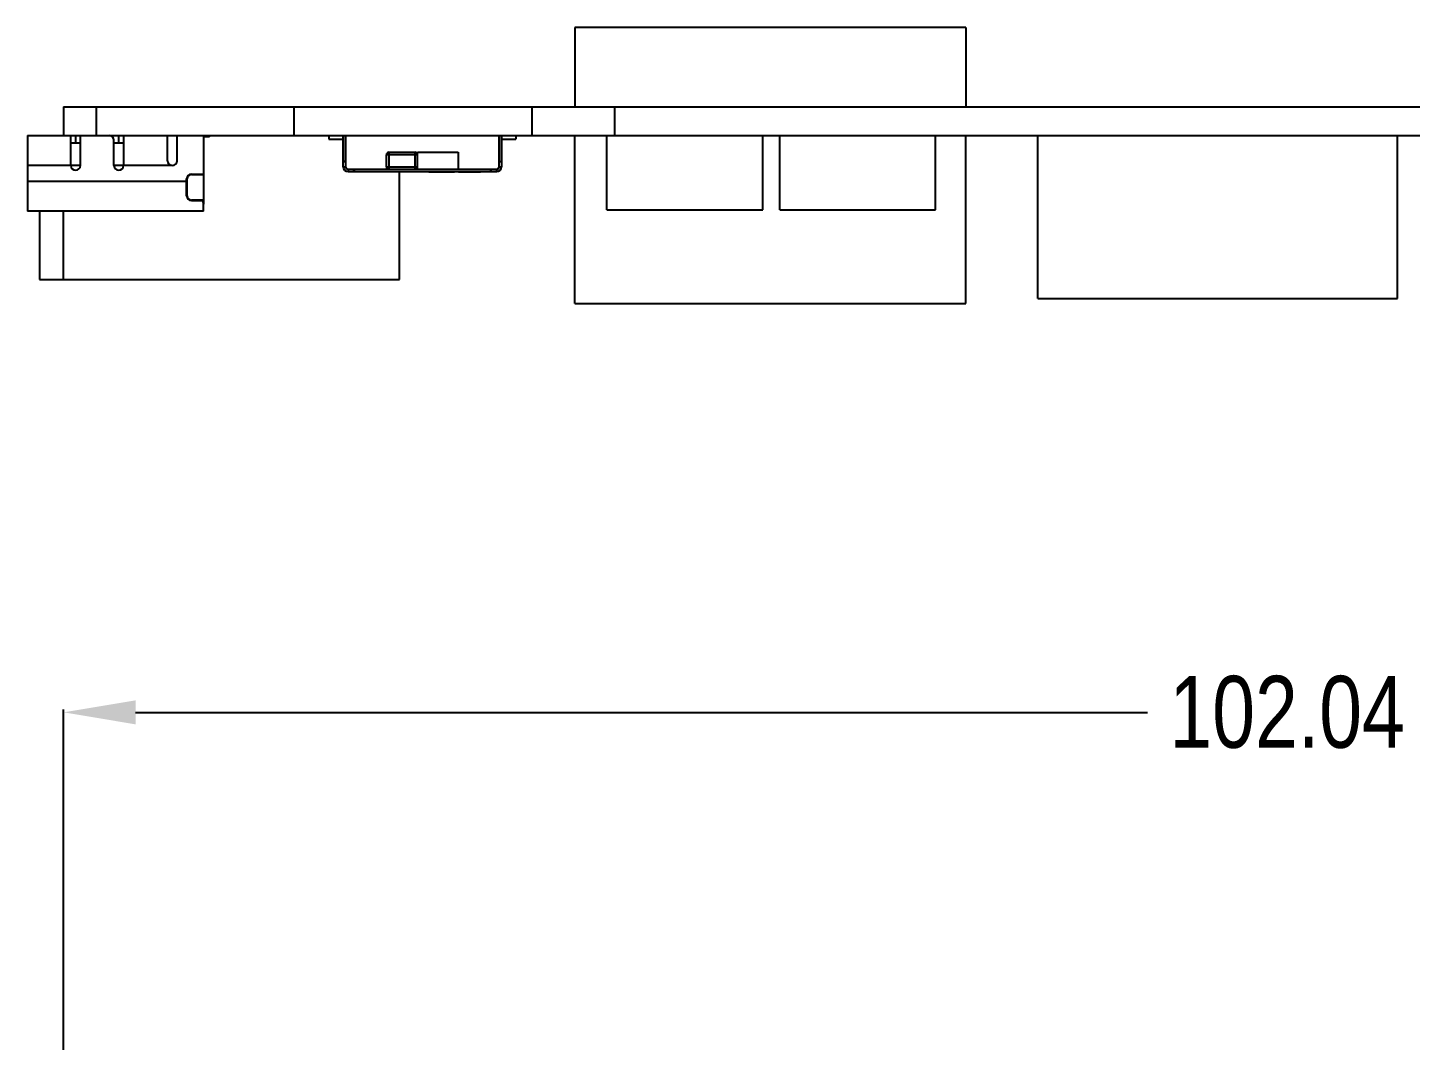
# Model space of a CAD drawing. Header units: millimetres. Extents: x 27 to 426, y 35 to 188.
# Drawn here: x 81.6 to 139.2, y 145.6 to 187.9 of the extents above; entities that cross this region are included whole.
import ezdxf

# ---------------------------------------------------------------- set-up
doc = ezdxf.new("R2010")
doc.units = ezdxf.units.MM
doc.header["$LTSCALE"] = 16.335
doc.header["$PDMODE"] = 3
doc.header["$PDSIZE"] = 0.3125
doc.layers.get('0').update_dxf_attribs({"linetype": 'CONTINUOUS'})
doc.layers.get('Defpoints').update_dxf_attribs({"linetype": 'CONTINUOUS'})
doc.styles.get("Standard").update_dxf_attribs({"font": 'txt', "width": 0.8})
doc.dimstyles.get("Standard").update_dxf_attribs({"dimtxt": 0.15625, "dimasz": 0.1875, "dimexe": 0.125, "dimexo": 0.0625, "dimtad": 0, "dimtih": 1, "dimtoh": 1, "dimdsep": 46, "dimtxsty": 'STANDARD', "dimblk": '_FILLED', "dimblk1": '_FILLED', "dimblk2": '_FILLED', "dimcen": 0.09, "dimazin": 2, "dimtp": 0.01, "dimtm": 0.01, "dimtfac": 1, "dimtofl": 0, "dimtmove": 0, "dimatfit": 3, "dimldrblk": '_FILLED', "dimfxl": 1, "dimtolj": 1, "dimarcsym": 0})

# ---------------------------------------------------------------- blocks, each defined once
blk = doc.blocks.new('_FILLED')
at = {"color": 0, "linetype": 'ByBlock'}
blk.add_solid([(0, 0), (-1, 0.167), (-1, -0.167)], dxfattribs=at)
blk = doc.blocks.new('*D1')
at = {"color": 3, "lineweight": -2}
for p, q in [((83.078, 128.715), (83.078, 159.42)), ((86.078, 159.295), (128.273, 159.295)), ((182.118, 159.295), (139.923, 159.295)), ((185.118, 127.045), (185.118, 159.42))]:
    blk.add_line(p, q, dxfattribs=at)
at = {"layer": 'Defpoints', "color": 0}
for p in [(185.118, 159.295), (83.078, 128.653), (185.118, 126.983)]:
    blk.add_point(p, dxfattribs=at)
at = {"color": 3, "lineweight": -2, "xscale": 3, "yscale": 3, "zscale": 3, "rotation": 180}
blk.add_blockref('_FILLED', (83.078, 159.295), dxfattribs=at)
at = {"color": 3, "lineweight": -2, "xscale": 3, "yscale": 3, "zscale": 3}
blk.add_blockref('_FILLED', (185.118, 159.295), dxfattribs=at)
at = {"color": 3, "insert": (134.098, 159.295), "char_height": 3, "attachment_point": 5}
blk.add_mtext('\\A1;102.04', dxfattribs=at)

msp = doc.modelspace()

# ---------------------------------------------------------------- linework, layer by layer
at = {"color": 7, "linetype": 'Continuous'}
for p, q in [((104.398, 187.856), (104.398, 184.556)), ((120.698, 187.856), (104.398, 187.856)), ((120.698, 187.856), (120.698, 184.556)), ((83.078, 184.556), (83.078, 183.356)), ((83.078, 184.556), (170.492, 184.556)), ((84.446, 183.356), (84.446, 184.556)), ((92.678, 184.556), (92.678, 183.356)), ((102.598, 184.556), (102.598, 183.356)), ((106.069, 183.356), (106.069, 184.556)), ((81.578, 183.356), (81.578, 180.196)), ((81.578, 183.356), (186.809, 183.356)), ((83.378, 182.106), (83.378, 183.356)), ((83.578, 183.356), (83.578, 183.056)), ((83.778, 182.106), (83.778, 183.356)), ((85.378, 183.056), (85.378, 183.356)), ((85.578, 183.356), (85.578, 182.106)), ((87.408, 182.306), (87.408, 183.356)), ((87.808, 182.306), (87.808, 183.356)), ((88.908, 183.356), (88.908, 181.746)), ((88.928, 180.496), (88.928, 183.356)), ((89.158, 183.306), (89.158, 183.356)), ((94.137, 183.356), (94.137, 183.206)), ((94.737, 182.056), (94.737, 183.356)), ((94.827, 182.256), (94.827, 183.356)), ((94.837, 183.356), (94.837, 182.056)), ((101.237, 182.056), (101.237, 183.356)), ((101.247, 183.356), (101.247, 182.256)), ((101.337, 183.356), (101.337, 182.056)), ((101.937, 183.356), (101.937, 183.206)), ((104.398, 176.356), (104.398, 183.356)), ((105.737, 180.256), (105.737, 183.356)), ((112.238, 180.256), (112.238, 183.356)), ((112.938, 180.256), (112.938, 183.356)), ((119.438, 180.256), (119.438, 183.356)), ((120.698, 176.356), (120.698, 183.356)), ((123.698, 176.556), (123.698, 183.356)), ((138.698, 176.556), (138.698, 183.356)), ((83.378, 183.056), (83.778, 183.056)), ((85.178, 182.106), (85.178, 183.156)), ((85.178, 183.056), (85.578, 183.056)), ((89.158, 183.306), (88.928, 183.306)), ((94.137, 183.206), (94.737, 183.206)), ((101.337, 183.206), (101.937, 183.206)), ((94.827, 182.266), (94.737, 182.266)), ((94.837, 182.256), (94.737, 182.256)), ((96.537, 182.056), (96.537, 182.556)), ((97.837, 182.556), (96.537, 182.556)), ((96.637, 182.656), (96.637, 181.956)), ((96.637, 182.656), (97.737, 182.656)), ((97.737, 181.956), (97.737, 182.656)), ((97.837, 182.056), (97.837, 182.656)), ((97.837, 182.656), (99.537, 182.656)), ((99.537, 182.656), (99.537, 181.956)), ((101.337, 182.256), (101.237, 182.256)), ((101.247, 182.266), (101.337, 182.266)), ((83.378, 182.106), (81.578, 182.106)), ((83.378, 182.126), (83.778, 182.126)), ((85.178, 182.126), (85.578, 182.126)), ((87.608, 182.106), (85.578, 182.106)), ((88.408, 181.746), (88.908, 181.746)), ((88.408, 181.726), (88.928, 181.726)), ((94.737, 182.056), (94.837, 182.056)), ((94.937, 181.956), (94.937, 181.856)), ((94.937, 181.956), (101.137, 181.956)), ((94.937, 181.856), (101.137, 181.856)), ((95.187, 181.856), (95.187, 181.956)), ((95.187, 181.946), (100.887, 181.946)), ((95.197, 181.946), (95.197, 181.856)), ((96.537, 182.056), (97.837, 182.056)), ((97.078, 177.356), (97.078, 181.856)), ((98.308, 181.856), (98.308, 181.846)), ((98.308, 181.846), (98.491, 181.846)), ((98.337, 181.856), (98.337, 181.846)), ((98.357, 181.856), (98.357, 181.846)), ((98.442, 181.856), (98.442, 181.846)), ((98.462, 181.856), (98.462, 181.846)), ((98.491, 181.856), (98.491, 181.846)), ((98.501, 181.856), (98.501, 181.846)), ((98.501, 181.846), (98.706, 181.846)), ((98.533, 181.856), (98.533, 181.846)), ((98.612, 181.856), (98.612, 181.846)), ((98.668, 181.856), (98.668, 181.846)), ((98.694, 181.856), (98.694, 181.846)), ((98.706, 181.856), (98.706, 181.846)), ((98.706, 181.846), (99.094, 181.846)), ((98.816, 181.856), (98.816, 181.846)), ((98.842, 181.856), (98.842, 181.846)), ((98.909, 181.846), (98.909, 181.856)), ((98.961, 181.856), (98.961, 181.846)), ((98.978, 181.856), (98.978, 181.846)), ((98.981, 181.856), (98.981, 181.846)), ((98.995, 181.856), (98.995, 181.846)), ((99.012, 181.856), (99.012, 181.846)), ((99.054, 181.856), (99.054, 181.846)), ((99.094, 181.856), (99.094, 181.846)), ((99.107, 181.846), (99.107, 181.856)), ((99.107, 181.846), (99.108, 181.846)), ((99.109, 181.846), (99.109, 181.856)), ((99.109, 181.846), (99.125, 181.846)), ((99.128, 181.856), (99.128, 181.846)), ((99.128, 181.846), (99.245, 181.846)), ((99.154, 181.856), (99.154, 181.846)), ((99.199, 181.856), (99.199, 181.846)), ((99.233, 181.856), (99.233, 181.846)), ((99.245, 181.856), (99.245, 181.846)), ((99.249, 181.846), (99.26, 181.846)), ((99.26, 181.846), (99.26, 181.856)), ((99.269, 181.856), (99.269, 181.846)), ((99.269, 181.846), (99.379, 181.846)), ((99.379, 181.856), (99.379, 181.846)), ((99.544, 181.856), (99.544, 181.846)), ((99.544, 181.846), (100.466, 181.846)), ((99.598, 181.846), (99.598, 181.856)), ((99.73, 181.856), (99.73, 181.846)), ((99.816, 181.846), (99.816, 181.856)), ((99.857, 181.856), (99.857, 181.846)), ((100.009, 181.856), (100.009, 181.846)), ((100.009, 181.846), (100.009, 181.856)), ((100.155, 181.846), (100.155, 181.856)), ((100.291, 181.856), (100.291, 181.846)), ((100.407, 181.846), (100.407, 181.856)), ((100.466, 181.846), (100.466, 181.856)), ((100.877, 181.946), (100.877, 181.856)), ((100.887, 181.956), (100.887, 181.856)), ((101.137, 181.856), (101.137, 181.956)), ((101.237, 182.056), (101.337, 182.056)), ((81.578, 181.446), (88.228, 181.446)), ((88.208, 180.846), (88.208, 181.546)), ((88.228, 180.846), (88.228, 181.546)), ((88.928, 180.666), (88.408, 180.666)), ((88.408, 180.646), (88.808, 180.646)), ((88.908, 180.196), (88.908, 180.546)), ((88.928, 180.496), (88.908, 180.496)), ((88.908, 180.196), (81.578, 180.196)), ((82.078, 180.196), (82.078, 177.356)), ((83.078, 177.356), (83.078, 180.196)), ((105.737, 180.256), (112.238, 180.256)), ((112.938, 180.256), (119.438, 180.256)), ((82.078, 177.356), (97.078, 177.356)), ((123.698, 176.556), (138.698, 176.556)), ((104.398, 176.356), (120.698, 176.356))]:
    msp.add_line(p, q, dxfattribs=at)
for centre, radius, start, end in [((84.978, 183.156), 0.2, 0, 90), ((87.608, 182.306), 0.2, 180, 360), ((96.637, 182.556), 0.1, 90, 180), ((97.737, 182.556), 0.1, 0, 90), ((83.578, 182.106), 0.2, 180, 360), ((85.378, 182.106), 0.2, 180, 360), ((88.408, 181.546), 0.2, 90, 180), ((88.408, 181.546), 0.18, 90, 180), ((94.937, 182.056), 0.2, 180, 270), ((94.937, 182.056), 0.1, 180, 270), ((96.637, 182.056), 0.1, 180, 270), ((97.737, 182.056), 0.1, 270, 360), ((101.137, 182.056), 0.2, 270, 360), ((101.137, 182.056), 0.1, 270, 360), ((88.408, 180.846), 0.2, 180, 270), ((88.408, 180.846), 0.18, 180, 270), ((88.808, 180.546), 0.1, 0, 90)]:
    msp.add_arc(centre, radius, start, end, dxfattribs=at)

# ---------------------------------------------------------------- dimensions: what is measured, and where the dimension line sits
dim = msp.add_linear_dim(base=(185.118, 159.295), p1=(83.078, 128.653), p2=(185.118, 126.983), dimstyle='STANDARD', override={"dimtxt": 3, "dimasz": 3, "dimzin": 0, "dimcen": 2.673, "dimclrd": 3, "dimclre": 3, "dimclrt": 3, "dimadec": 0, "dimazin": 0, "dimtp": 0, "dimtm": 0, "dimtzin": 0})
dim.commit()
dim.dimension.update_dxf_attribs({"geometry": '*D1', "text_midpoint": (134.098, 159.295)})

doc.saveas('drawing.dxf')
